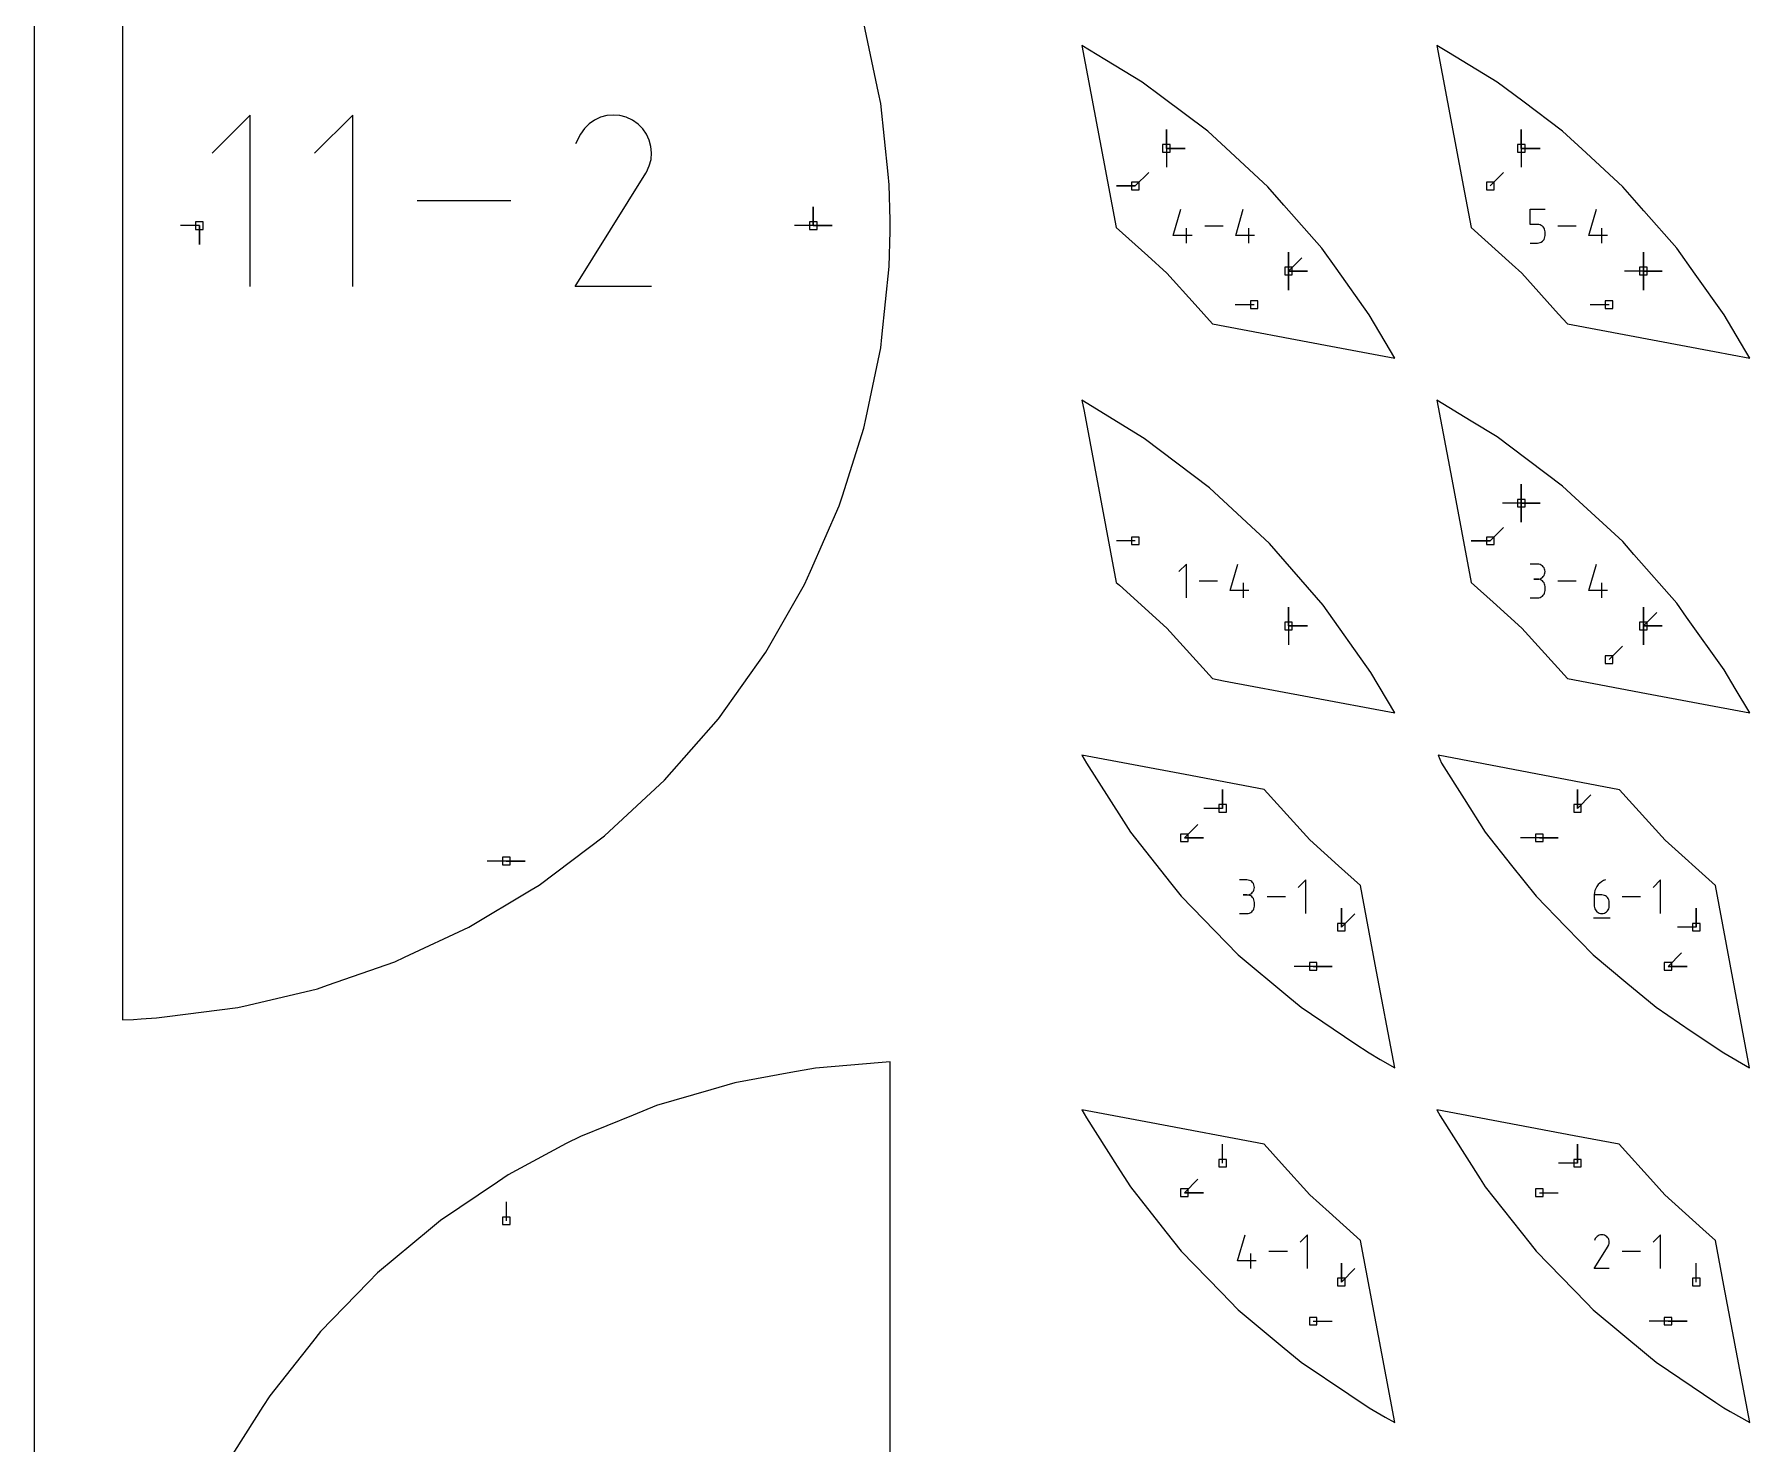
# Model space of a CAD drawing. Extents: x 0 to 800, y 0 to 1000.
# Drawn here: x 0 to 129.5, y 325.9 to 432.3 of the extents above; entities that cross this region are included whole.
import ezdxf

# ---------------------------------------------------------------- set-up
doc = ezdxf.new("R2010")
doc.units = 0
doc.header["$MEASUREMENT"] = 0
for name, color, linetype in [('annotation', 7, 'Continuous'), ('boundary', 7, 'Continuous'), ('frame', 7, 'Continuous'), ('hole', 7, 'Continuous')]:
    doc.layers.add(name, color=color, linetype=linetype)

msp = doc.modelspace()

# ---------------------------------------------------------------- linework, layer by layer
at = {"layer": 'annotation', "color": 1}
for p, q in [((16.301007, 426.196068), (13.421254, 423.315503)), ((16.301007, 413.242462), (16.301007, 426.196068)), ((24.038361, 426.196068), (21.158609, 423.315503)), ((24.038361, 413.242462), (24.038361, 426.196068)), ((42.737438, 426.023192), (42.290828, 425.817351)), ((43.211119, 426.150273), (42.737438, 426.023192)), ((43.700934, 426.195752), (43.211119, 426.150273)), ((44.195943, 426.156787), (43.700934, 426.195752)), ((44.685209, 426.030537), (44.195943, 426.156787)), ((45.157794, 425.814161), (44.685209, 426.030537)), ((41.222809, 424.75568), (40.84507, 424.031071)), ((41.522576, 425.180753), (41.222809, 424.75568)), ((41.882228, 425.535591), (41.522576, 425.180753)), ((42.290828, 425.817351), (41.882228, 425.535591)), ((45.58047, 425.514021), (45.157794, 425.814161)), ((45.157794, 425.814161), (45.157794, 425.814161)), ((45.933873, 425.153853), (45.58047, 425.514021)), ((46.214861, 424.744698), (45.933873, 425.153853)), ((46.420291, 424.297594), (46.214861, 424.744698)), ((85.45322, 423.678413), (85.45322, 425.107163)), ((85.45322, 423.678413), (85.45322, 425.107163)), ((85.45322, 425.107163), (85.45322, 423.678413)), ((85.45322, 423.678413), (85.45322, 425.107163)), ((85.45322, 425.107163), (85.45322, 423.678413)), ((112.241998, 423.678413), (112.241998, 425.107163)), ((112.241998, 423.678413), (112.241998, 425.107163)), ((112.241998, 425.107163), (112.241998, 423.678413)), ((112.241998, 423.678413), (112.241998, 425.107163)), ((112.241998, 425.107163), (112.241998, 423.678413)), ((46.547021, 423.823578), (46.420291, 424.297594)), ((46.591908, 423.33369), (46.547021, 423.823578)), ((85.45322, 423.678413), (86.88197, 423.678413)), ((85.45322, 423.678413), (86.88197, 423.678413)), ((86.88197, 423.678413), (85.45322, 423.678413)), ((85.45322, 423.678413), (85.45322, 422.249663)), ((112.241998, 423.678413), (113.670748, 423.678413)), ((112.241998, 423.678413), (113.670748, 423.678413)), ((113.670748, 423.678413), (112.241998, 423.678413)), ((112.241998, 423.678413), (112.241998, 422.249663)), ((46.20409, 421.879177), (46.423585, 422.350451)), ((46.423585, 422.350451), (46.551811, 422.838968)), ((46.551811, 422.838968), (46.591908, 423.33369)), ((40.836947, 413.242357), (46.152913, 421.80038)), ((46.152913, 421.80038), (46.159268, 421.808243)), ((46.152913, 421.80038), (46.152913, 421.80038)), ((46.159268, 421.808243), (46.165362, 421.816174)), ((46.165362, 421.816174), (46.171236, 421.824238)), ((46.171236, 421.824238), (46.176929, 421.832503)), ((46.176929, 421.832503), (46.182481, 421.841036)), ((46.182481, 421.841036), (46.187934, 421.849902)), ((46.187934, 421.849902), (46.193326, 421.85917)), ((46.193326, 421.85917), (46.198698, 421.868906)), ((46.198698, 421.868906), (46.20409, 421.879177)), ((46.20409, 421.879177), (46.20409, 421.879177)), ((83.107297, 420.839426), (81.678547, 420.839426)), ((83.107297, 420.839426), (81.678547, 420.839426)), ((81.678547, 420.839426), (83.107297, 420.839426)), ((83.107297, 420.839426), (84.117576, 421.849705)), ((109.896075, 420.839426), (110.906353, 421.849705)), ((35.979585, 419.719265), (28.896776, 419.719265)), ((58.79953, 417.84519), (58.79953, 419.27394)), ((58.79953, 417.84519), (58.79953, 419.27394)), ((58.79953, 419.27394), (58.79953, 417.84519)), ((58.79953, 417.84519), (58.79953, 419.27394)), ((58.79953, 419.27394), (58.79953, 417.84519)), ((85.970666, 417.095537), (86.536244, 419.079062)), ((90.694352, 417.095537), (91.259931, 419.079062)), ((112.901158, 417.943265), (112.901158, 419.079062)), ((112.901158, 419.079062), (114.033915, 419.079062)), ((117.341416, 417.095537), (117.906995, 419.079062)), ((12.459948, 417.84519), (11.031198, 417.84519)), ((12.459948, 417.84519), (12.459948, 416.41644)), ((12.459948, 417.84519), (12.459948, 416.41644)), ((12.459948, 416.41644), (12.459948, 417.84519)), ((58.79953, 417.84519), (57.37078, 417.84519)), ((58.79953, 417.84519), (60.22828, 417.84519)), ((58.79953, 417.84519), (60.22828, 417.84519)), ((60.22828, 417.84519), (58.79953, 417.84519)), ((87.386852, 417.095537), (85.970666, 417.095537)), ((86.962348, 416.528519), (86.962348, 417.661276)), ((89.738139, 417.80379), (88.343545, 417.80379)), ((92.110539, 417.095537), (90.694352, 417.095537)), ((91.686035, 416.528519), (91.686035, 417.661276)), ((113.467537, 417.943265), (112.901158, 417.943265)), ((113.569233, 417.934175), (113.467537, 417.943265)), ((113.664994, 417.907957), (113.569233, 417.934175)), ((113.753211, 417.866194), (113.664994, 417.907957)), ((113.832273, 417.810465), (113.753211, 417.866194)), ((113.900571, 417.742353), (113.832273, 417.810465)), ((113.956494, 417.663438), (113.900571, 417.742353)), ((113.998432, 417.575301), (113.956494, 417.663438)), ((113.998414, 416.897741), (114.024771, 416.99365)), ((114.024776, 417.479524), (113.998432, 417.575301)), ((114.024771, 416.99365), (114.033915, 417.095537)), ((114.033915, 417.377687), (114.024776, 417.479524)), ((114.033915, 417.095537), (114.033915, 417.377687)), ((114.033915, 417.377687), (114.033915, 417.377687)), ((116.385202, 417.80379), (114.990609, 417.80379)), ((118.757602, 417.095537), (117.341416, 417.095537)), ((118.333098, 416.528519), (118.333098, 417.661276)), ((94.669412, 414.412992), (94.669412, 415.841742)), ((94.669412, 414.412992), (94.669412, 415.841742)), ((94.669412, 415.841742), (94.669412, 414.412992)), ((94.669412, 414.412992), (94.669412, 415.841742)), ((94.669412, 415.841742), (94.669412, 414.412992)), ((94.669412, 414.412992), (94.669412, 415.841742)), ((94.669412, 415.841742), (94.669412, 414.412992)), ((112.901158, 416.528519), (113.467537, 416.528519)), ((113.467537, 416.528519), (113.569191, 416.537658)), ((113.467537, 416.528519), (113.467537, 416.528519)), ((113.569191, 416.537658), (113.66493, 416.564008)), ((113.66493, 416.564008), (113.75314, 416.605963)), ((113.75314, 416.605963), (113.832208, 416.661919)), ((113.832208, 416.661919), (113.900518, 416.73027)), ((113.900518, 416.73027), (113.956459, 416.809412)), ((113.956459, 416.809412), (113.998414, 416.897741)), ((121.45819, 414.412992), (121.45819, 415.841742)), ((121.45819, 414.412992), (121.45819, 415.841742)), ((121.45819, 415.841742), (121.45819, 414.412992)), ((121.45819, 414.412992), (121.45819, 415.841742)), ((121.45819, 415.841742), (121.45819, 414.412992)), ((121.45819, 414.412992), (121.45819, 415.841742)), ((121.45819, 415.841742), (121.45819, 414.412992)), ((94.669412, 414.412992), (95.679691, 415.423271)), ((94.669412, 414.412992), (96.098162, 414.412992)), ((94.669412, 414.412992), (96.098162, 414.412992)), ((96.098162, 414.412992), (94.669412, 414.412992)), ((94.669412, 414.412992), (94.669412, 412.984242)), ((94.669412, 414.412992), (96.098162, 414.412992)), ((96.098162, 414.412992), (94.669412, 414.412992)), ((94.669412, 414.412992), (94.669412, 412.984242)), ((94.669412, 412.984242), (94.669412, 414.412992)), ((121.45819, 414.412992), (120.02944, 414.412992)), ((121.45819, 414.412992), (122.88694, 414.412992)), ((121.45819, 414.412992), (122.88694, 414.412992)), ((122.88694, 414.412992), (121.45819, 414.412992)), ((121.45819, 414.412992), (121.45819, 412.984242)), ((121.45819, 414.412992), (122.88694, 414.412992)), ((122.88694, 414.412992), (121.45819, 414.412992)), ((121.45819, 414.412992), (121.45819, 412.984242)), ((121.45819, 412.984242), (121.45819, 414.412992)), ((46.589953, 413.242357), (40.836947, 413.242357)), ((92.076558, 411.870165), (90.647808, 411.870165)), ((118.865336, 411.870165), (117.436586, 411.870165)), ((112.241998, 396.889635), (112.241998, 398.318385)), ((112.241998, 396.889635), (112.241998, 398.318385)), ((112.241998, 398.318385), (112.241998, 396.889635)), ((112.241998, 396.889635), (112.241998, 398.318385)), ((112.241998, 398.318385), (112.241998, 396.889635)), ((112.241998, 396.889635), (112.241998, 398.318385)), ((112.241998, 398.318385), (112.241998, 396.889635)), ((112.241998, 396.889635), (110.813248, 396.889635)), ((112.241998, 396.889635), (113.670748, 396.889635)), ((112.241998, 396.889635), (113.670748, 396.889635)), ((113.670748, 396.889635), (112.241998, 396.889635)), ((112.241998, 396.889635), (112.241998, 395.460885)), ((112.241998, 396.889635), (113.670748, 396.889635)), ((113.670748, 396.889635), (112.241998, 396.889635)), ((112.241998, 396.889635), (112.241998, 395.460885)), ((112.241998, 395.460885), (112.241998, 396.889635)), ((109.896075, 394.050648), (110.906353, 395.060927)), ((83.107297, 394.050648), (81.678547, 394.050648)), ((109.896075, 394.050648), (108.467325, 394.050648)), ((109.896075, 394.050648), (108.467325, 394.050648)), ((108.467325, 394.050648), (109.896075, 394.050648)), ((86.962348, 392.290284), (86.395329, 391.723105)), ((86.962348, 389.739741), (86.962348, 392.290284)), ((90.269768, 390.306759), (90.835347, 392.290284)), ((113.467537, 392.287325), (112.901158, 392.287325)), ((113.467537, 391.154568), (113.183947, 391.154568)), ((113.183947, 391.154568), (113.467537, 391.154568)), ((113.569401, 392.278181), (113.467537, 392.287325)), ((113.467537, 391.154568), (113.569401, 391.163713)), ((113.569401, 391.145424), (113.467537, 391.154568)), ((113.467537, 391.154568), (113.467537, 391.154568)), ((113.665252, 392.251832), (113.569401, 392.278181)), ((113.569401, 391.163713), (113.665252, 391.190077)), ((113.665252, 391.119075), (113.569401, 391.145424)), ((113.753495, 392.209898), (113.665252, 392.251832)), ((113.665252, 391.190077), (113.753495, 391.232054)), ((113.753495, 391.07714), (113.665252, 391.119075)), ((113.832537, 392.153998), (113.753495, 392.209898)), ((113.753495, 391.232054), (113.832537, 391.288035)), ((113.832537, 391.021241), (113.753495, 391.07714)), ((113.900782, 392.085754), (113.832537, 392.153998)), ((113.832537, 391.288035), (113.900782, 391.356412)), ((113.956636, 392.006786), (113.900782, 392.085754)), ((113.900782, 391.356412), (113.956636, 391.43558)), ((113.998506, 391.918715), (113.956636, 392.006786)), ((113.956636, 391.43558), (113.998506, 391.523929)), ((114.024797, 391.823162), (113.998506, 391.918715)), ((113.998506, 391.523929), (114.024797, 391.619854)), ((114.033915, 391.721746), (114.024797, 391.823162)), ((114.024797, 391.619854), (114.033915, 391.721746)), ((114.033915, 391.721746), (114.033915, 391.721746)), ((117.341416, 390.306759), (117.906995, 392.290284)), ((89.313555, 391.015012), (87.918961, 391.015012)), ((91.685955, 390.306759), (90.269768, 390.306759)), ((91.261451, 389.739741), (91.261451, 390.872498)), ((112.901158, 389.739821), (113.467537, 389.739821)), ((113.467537, 389.739821), (113.569401, 389.748959)), ((113.467537, 389.739821), (113.467537, 389.739821)), ((113.569401, 389.748959), (113.665252, 389.775295)), ((113.665252, 389.775295), (113.753495, 389.817212)), ((113.753495, 389.817212), (113.832537, 389.873095)), ((113.900782, 390.952997), (113.832537, 391.021241)), ((113.832537, 389.873095), (113.900782, 389.941325)), ((113.956636, 390.874029), (113.900782, 390.952997)), ((113.900782, 389.941325), (113.956636, 390.020288)), ((113.998506, 390.785958), (113.956636, 390.874029)), ((113.956636, 390.020288), (113.998506, 390.108365)), ((114.024797, 390.690405), (113.998506, 390.785958)), ((113.998506, 390.108365), (114.024797, 390.203942)), ((114.033915, 390.588989), (114.024797, 390.690405)), ((114.024797, 390.203942), (114.033915, 390.3054)), ((114.033915, 390.3054), (114.033915, 390.588989)), ((114.033915, 390.588989), (114.033915, 390.588989)), ((116.385202, 391.015012), (114.990609, 391.015012)), ((118.757602, 390.306759), (117.341416, 390.306759)), ((118.333098, 389.739741), (118.333098, 390.872498)), ((94.669412, 387.624214), (94.669412, 389.052964)), ((94.669412, 387.624214), (94.669412, 389.052964)), ((94.669412, 389.052964), (94.669412, 387.624214)), ((94.669412, 387.624214), (94.669412, 389.052964)), ((94.669412, 389.052964), (94.669412, 387.624214)), ((121.45819, 387.624214), (121.45819, 389.052964)), ((121.45819, 387.624214), (121.45819, 389.052964)), ((121.45819, 389.052964), (121.45819, 387.624214)), ((121.45819, 387.624214), (121.45819, 389.052964)), ((121.45819, 389.052964), (121.45819, 387.624214)), ((121.45819, 387.624214), (121.45819, 389.052964)), ((121.45819, 389.052964), (121.45819, 387.624214)), ((121.45819, 387.624214), (122.468469, 388.634493)), ((94.669412, 387.624214), (96.098162, 387.624214)), ((94.669412, 387.624214), (96.098162, 387.624214)), ((96.098162, 387.624214), (94.669412, 387.624214)), ((94.669412, 387.624214), (94.669412, 386.195464)), ((121.45819, 387.624214), (122.88694, 387.624214)), ((121.45819, 387.624214), (122.88694, 387.624214)), ((122.88694, 387.624214), (121.45819, 387.624214)), ((121.45819, 387.624214), (121.45819, 386.195464)), ((121.45819, 387.624214), (122.88694, 387.624214)), ((122.88694, 387.624214), (121.45819, 387.624214)), ((121.45819, 387.624214), (121.45819, 386.195464)), ((121.45819, 386.195464), (121.45819, 387.624214)), ((118.865336, 385.081387), (119.875615, 386.091666)), ((89.695308, 373.849881), (89.695308, 375.278631)), ((89.695308, 373.849881), (89.695308, 375.278631)), ((89.695308, 375.278631), (89.695308, 373.849881)), ((116.484086, 373.849881), (116.484086, 375.278631)), ((116.484086, 373.849881), (116.484086, 375.278631)), ((116.484086, 375.278631), (116.484086, 373.849881)), ((116.484086, 373.849881), (117.494364, 374.86016)), ((89.695308, 373.849881), (88.266558, 373.849881)), ((86.815621, 371.625657), (87.825899, 372.635936)), ((86.815621, 371.625657), (88.244371, 371.625657)), ((86.815621, 371.625657), (88.244371, 371.625657)), ((88.244371, 371.625657), (86.815621, 371.625657)), ((113.604399, 371.625657), (112.175649, 371.625657)), ((113.604399, 371.625657), (115.033149, 371.625657)), ((113.604399, 371.625657), (115.033149, 371.625657)), ((115.033149, 371.625657), (113.604399, 371.625657)), ((35.622801, 369.873673), (34.194051, 369.873673)), ((35.622801, 369.873673), (37.051551, 369.873673)), ((35.622801, 369.873673), (37.051551, 369.873673)), ((37.051551, 369.873673), (35.622801, 369.873673)), ((91.531369, 368.450564), (90.96499, 368.450564)), ((91.633233, 368.441421), (91.531369, 368.450564)), ((91.729084, 368.415072), (91.633233, 368.441421)), ((91.817328, 368.373137), (91.729084, 368.415072)), ((91.896369, 368.317238), (91.817328, 368.373137)), ((91.964614, 368.248994), (91.896369, 368.317238)), ((92.020468, 368.170026), (91.964614, 368.248994)), ((92.062338, 368.081955), (92.020468, 368.170026)), ((92.088629, 367.986401), (92.062338, 368.081955)), ((92.062338, 367.687169), (92.088629, 367.783093)), ((92.097747, 367.884985), (92.088629, 367.986401)), ((92.088629, 367.783093), (92.097747, 367.884985)), ((92.097747, 367.884985), (92.097747, 367.884985)), ((95.972346, 368.453523), (95.405328, 367.886345)), ((95.972346, 365.90298), (95.972346, 368.453523)), ((117.862053, 367.812591), (117.802914, 367.655763)), ((117.942199, 367.958554), (117.862053, 367.812591)), ((118.041824, 368.091599), (117.942199, 367.958554)), ((118.159398, 368.209672), (118.041824, 368.091599)), ((118.293394, 368.31072), (118.159398, 368.209672)), ((118.442282, 368.392688), (118.293394, 368.31072)), ((118.604535, 368.453523), (118.442282, 368.392688)), ((118.604535, 368.453523), (118.604535, 368.453523)), ((122.761124, 368.453523), (122.194106, 367.886345)), ((122.761124, 365.90298), (122.761124, 368.453523)), ((91.531369, 367.317807), (91.24778, 367.317807)), ((91.24778, 367.317807), (91.531369, 367.317807)), ((91.531369, 367.317807), (91.633233, 367.326952)), ((91.633233, 367.308664), (91.531369, 367.317807)), ((91.531369, 367.317807), (91.531369, 367.317807)), ((91.633233, 367.326952), (91.729084, 367.353317)), ((91.729084, 367.282315), (91.633233, 367.308664)), ((91.729084, 367.353317), (91.817328, 367.395293)), ((91.817328, 367.24038), (91.729084, 367.282315)), ((91.817328, 367.395293), (91.896369, 367.451274)), ((91.896369, 367.18448), (91.817328, 367.24038)), ((91.896369, 367.451274), (91.964614, 367.519652)), ((91.964614, 367.116236), (91.896369, 367.18448)), ((91.964614, 367.519652), (92.020468, 367.598819)), ((92.020468, 367.037269), (91.964614, 367.116236)), ((92.020468, 367.598819), (92.062338, 367.687169)), ((92.062338, 366.949198), (92.020468, 367.037269)), ((92.088629, 366.853644), (92.062338, 366.949198)), ((92.097747, 366.752228), (92.088629, 366.853644)), ((92.088629, 366.367181), (92.097747, 366.468639)), ((92.097747, 366.468639), (92.097747, 366.752228)), ((92.097747, 366.752228), (92.097747, 366.752228)), ((94.449034, 367.178252), (93.054441, 367.178252)), ((117.766309, 367.490123), (117.753768, 367.317727)), ((117.753768, 367.317727), (117.753768, 366.469999)), ((118.320147, 367.317727), (117.753768, 367.317727)), ((117.753768, 366.469999), (117.753768, 366.469999)), ((117.753768, 366.469999), (117.762912, 366.368112)), ((117.802914, 367.655763), (117.766309, 367.490123)), ((118.422011, 367.308636), (118.320147, 367.317727)), ((118.517862, 367.282419), (118.422011, 367.308636)), ((118.606105, 367.240655), (118.517862, 367.282419)), ((118.685147, 367.184927), (118.606105, 367.240655)), ((118.753392, 367.116815), (118.685147, 367.184927)), ((118.809246, 367.0379), (118.753392, 367.116815)), ((118.851116, 366.949763), (118.809246, 367.0379)), ((118.877407, 366.853985), (118.851116, 366.949763)), ((118.886525, 366.752148), (118.877407, 366.853985)), ((118.877407, 366.368112), (118.886525, 366.469999)), ((118.886525, 366.469999), (118.886525, 366.752148)), ((118.886525, 366.752148), (118.886525, 366.752148)), ((121.237812, 367.178252), (119.843219, 367.178252)), ((90.96499, 365.90306), (91.531369, 365.90306)), ((91.531369, 365.90306), (91.633233, 365.912198)), ((91.531369, 365.90306), (91.531369, 365.90306)), ((91.633233, 365.912198), (91.729084, 365.938534)), ((91.729084, 365.938534), (91.817328, 365.980452)), ((91.817328, 365.980452), (91.896369, 366.036334)), ((91.896369, 366.036334), (91.964614, 366.104565)), ((91.964614, 366.104565), (92.020468, 366.183527)), ((92.020468, 366.183527), (92.062338, 366.271605)), ((92.062338, 366.271605), (92.088629, 366.367181)), ((98.664569, 364.88062), (98.664569, 366.30937)), ((98.664569, 364.88062), (98.664569, 366.30937)), ((98.664569, 366.30937), (98.664569, 364.88062)), ((98.664569, 364.88062), (99.674848, 365.890899)), ((117.682831, 365.584162), (118.958102, 365.584162)), ((117.762912, 366.368112), (117.789269, 366.272202)), ((117.789269, 366.272202), (117.831225, 366.183874)), ((117.831225, 366.183874), (117.887165, 366.104732)), ((117.887165, 366.104732), (117.955476, 366.03638)), ((117.955476, 366.03638), (118.034543, 365.980425)), ((118.034543, 365.980425), (118.122753, 365.93847)), ((118.122753, 365.93847), (118.218493, 365.91212)), ((118.218493, 365.91212), (118.320147, 365.90298)), ((118.320147, 365.90298), (118.422011, 365.91212)), ((118.320147, 365.90298), (118.320147, 365.90298)), ((118.422011, 365.91212), (118.517862, 365.93847)), ((118.517862, 365.93847), (118.606105, 365.980425)), ((118.606105, 365.980425), (118.685147, 366.03638)), ((118.685147, 366.03638), (118.753392, 366.104732)), ((118.753392, 366.104732), (118.809246, 366.183874)), ((118.809246, 366.183874), (118.851116, 366.272202)), ((118.851116, 366.272202), (118.877407, 366.368112)), ((125.453347, 364.88062), (125.453347, 366.30937)), ((125.453347, 364.88062), (125.453347, 366.30937)), ((125.453347, 366.30937), (125.453347, 364.88062)), ((125.453347, 364.88062), (124.024597, 364.88062)), ((123.323117, 361.923512), (124.333395, 362.933791)), ((96.534339, 361.923512), (95.105589, 361.923512)), ((96.534339, 361.923512), (97.963089, 361.923512)), ((96.534339, 361.923512), (97.963089, 361.923512)), ((97.963089, 361.923512), (96.534339, 361.923512)), ((123.323117, 361.923512), (124.751867, 361.923512)), ((123.323117, 361.923512), (124.751867, 361.923512)), ((124.751867, 361.923512), (123.323117, 361.923512)), ((89.695308, 347.061103), (89.695308, 348.489853)), ((116.484086, 347.061103), (116.484086, 348.489853)), ((116.484086, 347.061103), (116.484086, 348.489853)), ((116.484086, 348.489853), (116.484086, 347.061103)), ((116.484086, 347.061103), (115.055336, 347.061103)), ((86.815621, 344.836879), (87.825899, 345.847158)), ((86.815621, 344.836879), (88.244371, 344.836879)), ((86.815621, 344.836879), (88.244371, 344.836879)), ((88.244371, 344.836879), (86.815621, 344.836879)), ((113.604399, 344.836879), (115.033148, 344.836879)), ((35.634936, 342.712912), (35.634936, 344.141662)), ((90.823276, 339.68122), (91.388854, 341.664745)), ((96.114061, 341.664745), (95.547043, 341.097567)), ((96.114061, 339.114202), (96.114061, 341.664745)), ((117.753768, 339.114181), (118.800473, 340.799242)), ((117.829744, 341.381135), (117.755367, 341.238461)), ((117.888767, 341.464831), (117.829744, 341.381135)), ((117.959582, 341.534698), (117.888767, 341.464831)), ((118.040035, 341.590176), (117.959582, 341.534698)), ((118.127971, 341.630706), (118.040035, 341.590176)), ((118.221238, 341.655728), (118.127971, 341.630706)), ((118.317682, 341.664683), (118.221238, 341.655728)), ((118.415149, 341.657011), (118.317682, 341.664683)), ((118.511484, 341.632153), (118.415149, 341.657011)), ((118.604535, 341.589548), (118.511484, 341.632153)), ((118.68776, 341.530451), (118.604535, 341.589548)), ((118.604535, 341.589548), (118.604535, 341.589548)), ((118.757344, 341.459535), (118.68776, 341.530451)), ((118.81267, 341.378973), (118.757344, 341.459535)), ((118.800473, 340.799242), (118.801724, 340.80079)), ((118.800473, 340.799242), (118.800473, 340.799242)), ((118.801724, 340.80079), (118.802924, 340.802352)), ((118.802924, 340.802352), (118.80408, 340.803939)), ((118.80408, 340.803939), (118.805201, 340.805567)), ((118.805201, 340.805567), (118.806295, 340.807247)), ((118.806295, 340.807247), (118.807368, 340.808993)), ((118.807368, 340.808993), (118.80843, 340.810817)), ((118.80843, 340.810817), (118.809488, 340.812734)), ((118.809488, 340.812734), (118.810549, 340.814757)), ((118.810549, 340.814757), (118.853768, 340.90755)), ((118.810549, 340.814757), (118.810549, 340.814757)), ((118.853119, 341.290939), (118.81267, 341.378973)), ((118.878072, 341.197606), (118.853119, 341.290939)), ((118.853768, 340.90755), (118.879015, 341.003738)), ((118.88691, 341.101148), (118.878072, 341.197606)), ((118.879015, 341.003738), (118.88691, 341.101148)), ((122.761317, 341.664745), (122.194298, 341.097567)), ((122.761317, 339.114202), (122.761317, 341.664745)), ((92.239462, 339.68122), (90.823276, 339.68122)), ((91.814958, 339.114202), (91.814958, 340.246959)), ((94.590749, 340.389474), (93.196156, 340.389474)), ((98.664569, 338.091842), (98.664569, 339.520592)), ((98.664569, 338.091842), (98.664569, 339.520592)), ((98.664569, 339.520592), (98.664569, 338.091842)), ((121.238005, 340.389474), (119.843411, 340.389474)), ((125.453347, 338.091842), (125.453347, 339.520592)), ((98.664569, 338.091842), (99.674848, 339.102121)), ((118.886525, 339.114181), (117.753768, 339.114181)), ((96.534339, 335.134734), (97.963089, 335.134734)), ((123.323117, 335.134734), (121.894367, 335.134734)), ((123.323117, 335.134734), (124.751867, 335.134734)), ((123.323117, 335.134734), (124.751867, 335.134734)), ((124.751867, 335.134734), (123.323117, 335.134734))]:
    msp.add_line(p, q, dxfattribs=at)
at = {"layer": 'boundary', "color": 5}
for p, q in [((6.6675, 452.996616), (6.6675, 357.880791)), ((63.721848, 427.872274), (62.624087, 433.125458)), ((80.808457, 430.400546), (79.079044, 431.45569)), ((79.079044, 431.45569), (80.687005, 422.925966)), ((106.747699, 430.918862), (105.867822, 431.45569)), ((105.867822, 431.45569), (107.9599, 420.357877)), ((83.630129, 428.678997), (80.808457, 430.400546)), ((110.418907, 428.678997), (106.747699, 430.918862)), ((85.112418, 427.56666), (83.630129, 428.678997)), ((112.347477, 427.231762), (110.418907, 428.678997)), ((63.887697, 427.078626), (63.721848, 427.872274)), ((88.571094, 424.971205), (85.112418, 427.56666)), ((64.439502, 421.74041), (63.887697, 427.078626)), ((115.359872, 424.971205), (112.347477, 427.231762)), ((89.931158, 423.71235), (88.571094, 424.971205)), ((117.129418, 423.33334), (115.359872, 424.971205)), ((93.104641, 420.775022), (89.931158, 423.71235)), ((80.687005, 422.925966), (81.67253, 417.698069)), ((119.893419, 420.775022), (117.129418, 423.33334)), ((64.522869, 420.933917), (64.439502, 421.74041)), ((64.591977, 418.250587), (64.522869, 420.933917)), ((94.328058, 419.382999), (93.104641, 420.775022)), ((107.9599, 420.357877), (108.461308, 417.698069)), ((121.485176, 418.963895), (119.893419, 420.775022)), ((64.591977, 417.439795), (64.591977, 418.250587)), ((97.182696, 416.134944), (94.328058, 419.382999)), ((123.971474, 416.134944), (121.485176, 418.963895)), ((64.522869, 414.756466), (64.591977, 417.439795)), ((81.67253, 417.698069), (84.039886, 415.56257)), ((108.461308, 417.698069), (111.541416, 414.919624)), ((98.2565, 414.624505), (97.182696, 416.134944)), ((125.368574, 414.169749), (123.971474, 416.134944)), ((63.971063, 409.41825), (64.522869, 414.756466)), ((84.039886, 415.56257), (85.490847, 414.253715)), ((100.762044, 411.100146), (98.2565, 414.624505)), ((111.541416, 414.919624), (112.279625, 414.253715)), ((85.490847, 414.253715), (87.626346, 411.886359)), ((112.279625, 414.253715), (115.05807, 411.173606)), ((127.550822, 411.100146), (125.368574, 414.169749)), ((87.626346, 411.886359), (88.935201, 410.435398)), ((101.959126, 409.080041), (100.762044, 411.100146)), ((115.05807, 411.173606), (115.723979, 410.435398)), ((129.108316, 408.471838), (127.550822, 411.100146)), ((63.887697, 408.611756), (63.971063, 409.41825)), ((88.935201, 410.435398), (97.464924, 408.827437)), ((115.723979, 410.435398), (126.821792, 408.343319)), ((62.789936, 403.358571), (63.887697, 408.611756)), ((97.464924, 408.827437), (102.692822, 407.841912)), ((102.692822, 407.841912), (101.959126, 409.080041)), ((126.821792, 408.343319), (129.4816, 407.841912)), ((129.4816, 407.841912), (129.108316, 408.471838)), ((83.773576, 401.782574), (79.079044, 404.666912)), ((79.079044, 404.666912), (79.234653, 403.841456)), ((108.446771, 403.093452), (105.867822, 404.666912)), ((105.867822, 404.666912), (106.991666, 398.705278)), ((62.624087, 402.564924), (62.789936, 403.358571)), ((79.234653, 403.841456), (81.67253, 390.909291)), ((110.418907, 401.890219), (108.446771, 403.093452)), ((60.992003, 397.452453), (62.624087, 402.564924)), ((88.702713, 398.060603), (83.773576, 401.782574)), ((111.454916, 401.112779), (110.418907, 401.890219)), ((115.359872, 398.182427), (111.454916, 401.112779)), ((93.223036, 393.851532), (88.702713, 398.060603)), ((106.991666, 398.705278), (108.461308, 390.909291)), ((116.310455, 397.302582), (115.359872, 398.182427)), ((58.59633, 391.762502), (60.745429, 396.680065)), ((60.745429, 396.680065), (60.992003, 397.452453)), ((119.893419, 393.986244), (116.310455, 397.302582)), ((97.286613, 389.199995), (93.223036, 393.851532)), ((120.748495, 393.013325), (119.893419, 393.986244)), ((123.971474, 389.346166), (120.748495, 393.013325)), ((58.125707, 390.741585), (58.59633, 391.762502)), ((55.228956, 385.643417), (58.125707, 390.741585)), ((81.67253, 390.909291), (81.901629, 390.70263)), ((81.901629, 390.70263), (85.490847, 387.464937)), ((108.461308, 390.909291), (110.115911, 389.416738)), ((100.877891, 384.115875), (97.286613, 389.199995)), ((110.115911, 389.416738), (112.279625, 387.464937)), ((124.721982, 388.290483), (123.971474, 389.346166)), ((85.490847, 387.464937), (88.935201, 383.64662)), ((112.279625, 387.464937), (113.772178, 385.810333)), ((127.550822, 384.311369), (124.721982, 388.290483)), ((51.649608, 380.608619), (55.228956, 385.643417)), ((113.772178, 385.810333), (115.723979, 383.64662)), ((88.935201, 383.64662), (89.760657, 383.491011)), ((89.760657, 383.491011), (102.692822, 381.053134)), ((102.692822, 381.053134), (100.877891, 384.115875)), ((115.723979, 383.64662), (121.685613, 382.522776)), ((128.387492, 382.899467), (127.550822, 384.311369)), ((121.685613, 382.522776), (129.4816, 381.053134)), ((129.4816, 381.053134), (128.387492, 382.899467)), ((47.571554, 375.968541), (51.649608, 380.608619)), ((86.875031, 376.408492), (79.079044, 377.878134)), ((79.079044, 377.878134), (79.419242, 377.268787)), ((79.419242, 377.268787), (82.039491, 373.149322)), ((119.648405, 375.259193), (105.959541, 377.860844)), ((105.959541, 377.860844), (106.20802, 377.268787)), ((106.20802, 377.268787), (107.929898, 374.56171)), ((43.038006, 371.772358), (47.571554, 375.968541)), ((92.836665, 375.284648), (86.875031, 376.408492)), ((94.788466, 373.120935), (92.836665, 375.284648)), ((107.929898, 374.56171), (109.523437, 372.056402)), ((123.095253, 371.443369), (119.648405, 375.259193)), ((82.039491, 373.149322), (82.734659, 372.056402)), ((96.281019, 371.466331), (94.788466, 373.120935)), ((38.097041, 368.064566), (43.038006, 371.772358)), ((82.734659, 372.056402), (85.764583, 368.228193)), ((109.523437, 372.056402), (111.51453, 369.540722)), ((98.444732, 369.51453), (96.281019, 371.466331)), ((126.888114, 368.021977), (123.095253, 371.443369)), ((100.099336, 368.021977), (98.444732, 369.51453)), ((111.51453, 369.540722), (113.357217, 367.212545)), ((37.499711, 367.700125), (38.097041, 368.064566)), ((85.764583, 368.228193), (86.56844, 367.212545)), ((101.22318, 362.060343), (100.099336, 368.021977)), ((129.468639, 354.271813), (126.888114, 368.021977)), ((32.801022, 364.884458), (37.499711, 367.700125)), ((86.56844, 367.212545), (89.975931, 363.71616)), ((113.357217, 367.212545), (115.596426, 364.914921)), ((27.940427, 362.609453), (32.801022, 364.884458)), ((115.596426, 364.914921), (117.668737, 362.788548)), ((27.206092, 362.265747), (27.940427, 362.609453)), ((89.975931, 363.71616), (90.879959, 362.788548)), ((90.879959, 362.788548), (94.628887, 359.661056)), ((117.668737, 362.788548), (120.132318, 360.733339)), ((22.137339, 360.502574), (27.206092, 362.265747)), ((102.692822, 354.264356), (101.22318, 362.060343)), ((16.148377, 359.003537), (21.371555, 360.236195)), ((21.371555, 360.236195), (22.137339, 360.502574)), ((120.132318, 360.733339), (122.412279, 358.831313)), ((10.037024, 358.128237), (15.359263, 358.817308)), ((15.359263, 358.817308), (16.148377, 359.003537)), ((94.628887, 359.661056), (95.623501, 358.831313)), ((95.623501, 358.831313), (99.674136, 356.105872)), ((122.412279, 358.831313), (125.074125, 357.040309)), ((6.6675, 357.880791), (7.498338, 357.922641)), ((7.498338, 357.922641), (8.066789, 357.95501)), ((8.066789, 357.95501), (9.232944, 358.024133)), ((9.232944, 358.024133), (10.037024, 358.128237)), ((99.674136, 356.105872), (100.748794, 355.382796)), ((125.074125, 357.040309), (127.537572, 355.382796)), ((100.748794, 355.382796), (101.591206, 354.898139)), ((101.591206, 354.898139), (102.692822, 354.264356)), ((127.537572, 355.382796), (129.468639, 354.271813)), ((57.102406, 353.905585), (52.886236, 353.13726)), ((58.9636, 354.244756), (57.102406, 353.905585)), ((64.004888, 354.670218), (58.9636, 354.244756)), ((64.602372, 354.705791), (64.004888, 354.670218)), ((64.60237, 329.726588), (64.602372, 354.705791)), ((51.069781, 352.608517), (46.954956, 351.410754)), ((52.886236, 353.13726), (51.069781, 352.608517)), ((46.954956, 351.410754), (45.202494, 350.698043)), ((84.306941, 350.103831), (79.079044, 351.089356)), ((79.079044, 351.089356), (79.419242, 350.480009)), ((116.231898, 349.135597), (105.867822, 351.089356)), ((105.867822, 351.089356), (106.124105, 350.630315)), ((45.202494, 350.698043), (41.232635, 349.083534)), ((79.419242, 350.480009), (81.740034, 346.83134)), ((92.836665, 348.49587), (84.306941, 350.103831)), ((106.124105, 350.630315), (109.127726, 345.889747)), ((40.158103, 348.536932), (36.375292, 346.522794)), ((41.232635, 349.083534), (40.158103, 348.536932)), ((94.14552, 347.044909), (92.836665, 348.49587)), ((119.625442, 348.49587), (116.231898, 349.135597)), ((122.22019, 345.619404), (119.625442, 348.49587)), ((96.281019, 344.677553), (94.14552, 347.044909)), ((35.779934, 346.180271), (34.969807, 345.635183)), ((36.375292, 346.522794), (35.779934, 346.180271)), ((81.740034, 346.83134), (82.734659, 345.267624)), ((109.127726, 345.889747), (109.523437, 345.267624)), ((34.969807, 345.635183), (30.654641, 342.731754)), ((82.734659, 345.267624), (85.418306, 341.876924)), ((97.73198, 343.368698), (96.281019, 344.677553)), ((109.523437, 345.267624), (112.899637, 341.001905)), ((123.069797, 344.677553), (122.22019, 345.619404)), ((125.946263, 342.082806), (123.069797, 344.677553)), ((100.099336, 341.233199), (97.73198, 343.368698)), ((29.904855, 342.106255), (25.911099, 338.774519)), ((30.654641, 342.731754), (29.904855, 342.106255)), ((85.418306, 341.876924), (86.56844, 340.423767)), ((126.888114, 341.233199), (125.946263, 342.082806)), ((101.707297, 332.703476), (100.099336, 341.233199)), ((112.899637, 341.001905), (113.357217, 340.423767)), ((127.52784, 337.839654), (126.888114, 341.233199)), ((86.56844, 340.423767), (89.586503, 337.326969)), ((113.357217, 340.423767), (117.154136, 336.527795)), ((25.2296, 338.075242), (21.59958, 334.350522)), ((25.911099, 338.774519), (25.2296, 338.075242)), ((89.586503, 337.326969), (90.879959, 335.99977)), ((129.4816, 327.475578), (127.52784, 337.839654)), ((90.879959, 335.99977), (94.200438, 333.229706)), ((117.154136, 336.527795), (117.668737, 335.99977)), ((117.668737, 335.99977), (121.846114, 332.51485)), ((21.59958, 334.350522), (20.993595, 333.58488)), ((20.993595, 333.58488), (17.765799, 329.506665)), ((94.200438, 333.229706), (95.623501, 332.042535)), ((95.623501, 332.042535), (99.211206, 329.628573)), ((102.692822, 327.475578), (101.707297, 332.703476)), ((121.846114, 332.51485), (122.412279, 332.042535)), ((122.412279, 332.042535), (126.925843, 329.005615)), ((17.765799, 329.506665), (17.241749, 328.682771)), ((64.60237, 234.776996), (64.60237, 329.726588)), ((99.211206, 329.628573), (100.748794, 328.594018)), ((126.925843, 329.005615), (127.537572, 328.594018)), ((17.241749, 328.682771), (14.450382, 324.29428)), ((100.748794, 328.594018), (101.954091, 327.900585)), ((101.954091, 327.900585), (102.692822, 327.475578)), ((127.537572, 328.594018), (128.017098, 328.318136)), ((128.017098, 328.318136), (129.4816, 327.475578))]:
    msp.add_line(p, q, dxfattribs=at)
at = {"layer": 'frame', "color": 5}
msp.add_line((0, 1000), (0, 0), dxfattribs=at)
at = {"layer": 'hole', "color": 5}
for p, q in [((85.73897, 423.964163), (85.16747, 423.964163)), ((85.16747, 423.964163), (85.16747, 423.392663)), ((85.73897, 423.392663), (85.73897, 423.964163)), ((112.527748, 423.964163), (111.956248, 423.964163)), ((111.956248, 423.964163), (111.956248, 423.392663)), ((112.527748, 423.392663), (112.527748, 423.964163)), ((85.16747, 423.392663), (85.73897, 423.392663)), ((111.956248, 423.392663), (112.527748, 423.392663)), ((83.393047, 421.125176), (82.821547, 421.125176)), ((82.821547, 421.125176), (82.821547, 420.553676)), ((83.393047, 420.553676), (83.393047, 421.125176)), ((110.181825, 421.125176), (109.610325, 421.125176)), ((109.610325, 421.125176), (109.610325, 420.553676)), ((110.181825, 420.553676), (110.181825, 421.125176)), ((82.821547, 420.553676), (83.393047, 420.553676)), ((109.610325, 420.553676), (110.181825, 420.553676)), ((12.745698, 418.13094), (12.174198, 418.13094)), ((12.174198, 418.13094), (12.174198, 417.55944)), ((12.174198, 417.55944), (12.745698, 417.55944)), ((12.745698, 417.55944), (12.745698, 418.13094)), ((59.08528, 418.13094), (58.51378, 418.13094)), ((58.51378, 418.13094), (58.51378, 417.55944)), ((58.51378, 417.55944), (59.08528, 417.55944)), ((59.08528, 417.55944), (59.08528, 418.13094)), ((94.955162, 414.698742), (94.383662, 414.698742)), ((94.383662, 414.698742), (94.383662, 414.127242)), ((94.955162, 414.127242), (94.955162, 414.698742)), ((121.74394, 414.698742), (121.17244, 414.698742)), ((121.17244, 414.698742), (121.17244, 414.127242)), ((121.74394, 414.127242), (121.74394, 414.698742)), ((94.383662, 414.127242), (94.955162, 414.127242)), ((121.17244, 414.127242), (121.74394, 414.127242)), ((92.362308, 412.155915), (91.790808, 412.155915)), ((91.790808, 412.155915), (91.790808, 411.584415)), ((92.362308, 411.584415), (92.362308, 412.155915)), ((119.151086, 412.155915), (118.579586, 412.155915)), ((118.579586, 412.155915), (118.579586, 411.584415)), ((119.151086, 411.584415), (119.151086, 412.155915)), ((91.790808, 411.584415), (92.362308, 411.584415)), ((118.579586, 411.584415), (119.151086, 411.584415)), ((112.527748, 397.175385), (111.956248, 397.175385)), ((111.956248, 397.175385), (111.956248, 396.603885)), ((111.956248, 396.603885), (112.527748, 396.603885)), ((112.527748, 396.603885), (112.527748, 397.175385)), ((83.393047, 394.336398), (82.821547, 394.336398)), ((82.821547, 394.336398), (82.821547, 393.764898)), ((82.821547, 393.764898), (83.393047, 393.764898)), ((83.393047, 393.764898), (83.393047, 394.336398)), ((110.181825, 394.336398), (109.610325, 394.336398)), ((109.610325, 394.336398), (109.610325, 393.764898)), ((109.610325, 393.764898), (110.181825, 393.764898)), ((110.181825, 393.764898), (110.181825, 394.336398)), ((94.955162, 387.909964), (94.383662, 387.909964)), ((94.383662, 387.909964), (94.383662, 387.338464)), ((94.383662, 387.338464), (94.955162, 387.338464)), ((94.955162, 387.338464), (94.955162, 387.909964)), ((121.74394, 387.909964), (121.17244, 387.909964)), ((121.17244, 387.909964), (121.17244, 387.338464)), ((121.17244, 387.338464), (121.74394, 387.338464)), ((121.74394, 387.338464), (121.74394, 387.909964)), ((119.151086, 385.367137), (118.579586, 385.367137)), ((118.579586, 385.367137), (118.579586, 384.795637)), ((118.579586, 384.795637), (119.151086, 384.795637)), ((119.151086, 384.795637), (119.151086, 385.367137)), ((89.981058, 374.135631), (89.409558, 374.135631)), ((89.409558, 374.135631), (89.409558, 373.564131)), ((89.409558, 373.564131), (89.981058, 373.564131)), ((89.981058, 373.564131), (89.981058, 374.135631)), ((116.769836, 374.135631), (116.198336, 374.135631)), ((116.198336, 374.135631), (116.198336, 373.564131)), ((116.198336, 373.564131), (116.769836, 373.564131)), ((116.769836, 373.564131), (116.769836, 374.135631)), ((87.101371, 371.911407), (86.529871, 371.911407)), ((86.529871, 371.911407), (86.529871, 371.339907)), ((87.101371, 371.339907), (87.101371, 371.911407)), ((113.890149, 371.911407), (113.318649, 371.911407)), ((113.318649, 371.911407), (113.318649, 371.339907)), ((113.890149, 371.339907), (113.890149, 371.911407)), ((86.529871, 371.339907), (87.101371, 371.339907)), ((113.318649, 371.339907), (113.890149, 371.339907)), ((35.908551, 370.159423), (35.337051, 370.159423)), ((35.337051, 370.159423), (35.337051, 369.587923)), ((35.337051, 369.587923), (35.908551, 369.587923)), ((35.908551, 369.587923), (35.908551, 370.159423)), ((98.950319, 365.16637), (98.378819, 365.16637)), ((98.378819, 365.16637), (98.378819, 364.59487)), ((98.950319, 364.59487), (98.950319, 365.16637)), ((125.739097, 365.16637), (125.167597, 365.16637)), ((125.167597, 365.16637), (125.167597, 364.59487)), ((125.739097, 364.59487), (125.739097, 365.16637)), ((98.378819, 364.59487), (98.950319, 364.59487)), ((125.167597, 364.59487), (125.739097, 364.59487)), ((96.820089, 362.209262), (96.248589, 362.209262)), ((96.248589, 362.209262), (96.248589, 361.637762)), ((96.248589, 361.637762), (96.820089, 361.637762)), ((96.820089, 361.637762), (96.820089, 362.209262)), ((123.608867, 362.209262), (123.037367, 362.209262)), ((123.037367, 362.209262), (123.037367, 361.637762)), ((123.037367, 361.637762), (123.608867, 361.637762)), ((123.608867, 361.637762), (123.608867, 362.209262)), ((89.981058, 347.346853), (89.409558, 347.346853)), ((89.409558, 347.346853), (89.409558, 346.775353)), ((89.981058, 346.775353), (89.981058, 347.346853)), ((116.769836, 347.346853), (116.198336, 347.346853)), ((116.198336, 347.346853), (116.198336, 346.775353)), ((116.769836, 346.775353), (116.769836, 347.346853)), ((89.409558, 346.775353), (89.981058, 346.775353)), ((116.198336, 346.775353), (116.769836, 346.775353)), ((87.101371, 345.122629), (86.529871, 345.122629)), ((86.529871, 345.122629), (86.529871, 344.551129)), ((86.529871, 344.551129), (87.101371, 344.551129)), ((87.101371, 344.551129), (87.101371, 345.122629)), ((113.890149, 345.122629), (113.318649, 345.122629)), ((113.318649, 345.122629), (113.318649, 344.551129)), ((113.318649, 344.551129), (113.890149, 344.551129)), ((113.890149, 344.551129), (113.890149, 345.122629)), ((35.920686, 342.998662), (35.349186, 342.998662)), ((35.349186, 342.998662), (35.349186, 342.427162)), ((35.349186, 342.427162), (35.920686, 342.427162)), ((35.920686, 342.427162), (35.920686, 342.998662)), ((98.950319, 338.377592), (98.378819, 338.377592)), ((98.378819, 338.377592), (98.378819, 337.806092)), ((98.950319, 337.806092), (98.950319, 338.377592)), ((125.739097, 338.377592), (125.167597, 338.377592)), ((125.167597, 338.377592), (125.167597, 337.806092)), ((125.739097, 337.806092), (125.739097, 338.377592)), ((98.378819, 337.806092), (98.950319, 337.806092)), ((125.167597, 337.806092), (125.739097, 337.806092)), ((96.820089, 335.420484), (96.248589, 335.420484)), ((96.248589, 335.420484), (96.248589, 334.848984)), ((96.820089, 334.848984), (96.820089, 335.420484)), ((123.608867, 335.420484), (123.037367, 335.420484)), ((123.037367, 335.420484), (123.037367, 334.848984)), ((123.608867, 334.848984), (123.608867, 335.420484)), ((96.248589, 334.848984), (96.820089, 334.848984)), ((123.037367, 334.848984), (123.608867, 334.848984))]:
    msp.add_line(p, q, dxfattribs=at)

doc.saveas('drawing.dxf')
